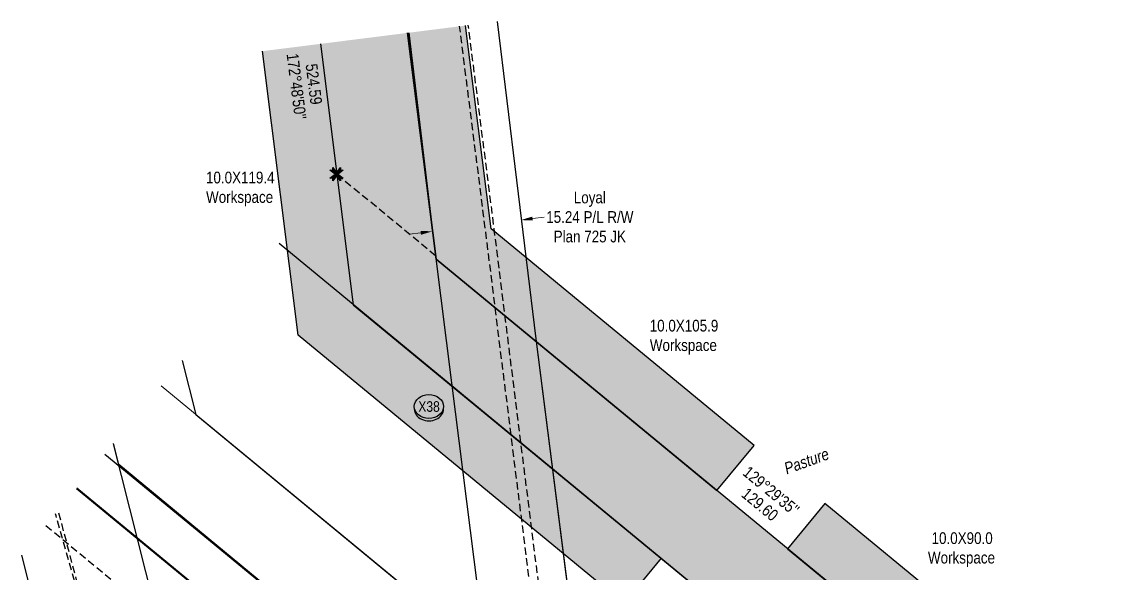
# Model space of a CAD drawing. Extents: x 675835 to 685285, y 5733153 to 5738077.
# Drawn here: x 683833 to 684755, y 5734953 to 5735425 of the extents above; entities that cross this region are included whole.
import ezdxf
from ezdxf.enums import TextEntityAlignment as Align

# ---------------------------------------------------------------- set-up
doc = ezdxf.new("R2010")
doc.units = 0
doc.header["$LTSCALE"] = 5
doc.header["$PDMODE"] = 34
doc.header["$PDSIZE"] = 0.03
doc.linetypes.add('foc-TIELINE', pattern=[1.875, 1.25, -0.625])
doc.linetypes.add('UG_PIPE', pattern=[1.875, 1.25, -0.625])
doc.layers.get('Defpoints').update_dxf_attribs({"color": 9})
for name, color, linetype in [('AS-PIPE-UG', 44, 'UG_PIPE'), ('C-RW', 13, 'Continuous'), ('F-RW', 190, 'Continuous'), ('L-BD1', 253, 'Continuous'), ('L-MON', 1, 'Continuous'), ('L-TIE', 7, 'foc-TIELINE'), ('P-CROSSINGS', 250, 'Continuous'), ('P-PROPOSED', 10, 'Continuous'), ('P-PROPOSED-H', 21, 'Continuous'), ('P-TEMP-H', 41, 'Continuous'), ('P-TEMP_WORKSPACE', 46, 'Continuous')]:
    doc.layers.add(name, color=color, linetype=linetype)
for name, color, linetype, lineweight in [('C-RW-T', 13, 'Continuous', 9), ('F-RW-T', 190, 'Continuous', 9), ('P-TEMP-T', 46, 'Continuous', 18), ('T-TEXT', 48, 'Continuous', 18)]:
    doc.layers.add(name, color=color, linetype=linetype, lineweight=lineweight)
doc.styles.add('80CG', font='ARIALN.TTF', dxfattribs={"height": 10})
doc.styles.add('80L', font='ARIALN.TTF', dxfattribs={"height": 10})
doc.styles.add('80LS', font='ARIALNI.TTF', dxfattribs={"height": 10})
doc.styles.add('Crossing', font='ARIALN.TTF', dxfattribs={"height": 10})
doc.dimstyles.new('Compass 5 000', dxfattribs={"dimscale": 5, "dimtxt": 9, "dimasz": 2, "dimexe": 0.2, "dimexo": 0.0625, "dimgap": 0.5, "dimtad": 0, "dimtih": 1, "dimtoh": 1, "dimzin": 0, "dimdsep": 46, "dimtxsty": '80CG', "dimcen": 0.1, "dimse1": 1, "dimse2": 1, "dimclrd": 256, "dimclrt": 256, "dimaunit": 1, "dimadec": 4, "dimazin": 0, "dimtfac": 0.06, "dimtofl": 0, "dimtmove": 0, "dimatfit": 1, "dimfxl": 0.2, "dimtolj": 1, "dimtzin": 0, "dimlwd": -1, "dimarcsym": 0})

# ---------------------------------------------------------------- blocks, each defined once
blk = doc.blocks.new('*D723')
at = {"layer": 'C-RW-T', "transparency": 16777216}
for p, q in [((684269.57, 5735256.3), (684279.48, 5735257.57)), ((684174.13, 5735244.12), (684164.21, 5735242.85))]:
    blk.add_line(p, q, dxfattribs=at)
for points in [[(684269.35, 5735257.96), (684269.78, 5735254.65), (684259.65, 5735255.04)], [(684173.92, 5735245.77), (684174.34, 5735242.47), (684184.05, 5735245.39)]]:
    blk.add_solid(points, dxfattribs=at)
at = {"layer": 'Defpoints', "color": 0, "transparency": 16777216}
for p in [(684259.65, 5735255.04), (684316.46, 5734810.05), (684240.86, 5734800.4)]:
    blk.add_point(p, dxfattribs=at)
at = {"layer": 'C-RW-T', "transparency": 16777216, "insert": (684318.57, 5735257.57), "char_height": 10, "attachment_point": 5, "style": '80CG'}
blk.add_mtext('\\A1;Loyal\\P15.24 P/L R/W\\PPlan 725 JK', dxfattribs=at)
blk = doc.blocks.new('TEMP')
h = blk.add_hatch(color=255)
h.dxf.hatch_style = 1
h.paths.add_polyline_path([(0, 0.25), (-0.67, 1.15), (-0.67, 0.67), (-1.15, 0.67), (-0.25, 0), (-1.15, -0.67), (-0.67, -0.67), (-0.67, -1.15), (0, -0.25), (0.67, -1.15), (0.67, -0.67), (1.15, -0.67), (0.25, 0), (1.15, 0.67), (0.67, 0.67), (0.67, 1.15)])
h.paths.add_polyline_path([(0.57, 0.85), (0.57, 0.57), (0.85, 0.57), (0.08, 0), (0.85, -0.57), (0.57, -0.57), (0.57, -0.85), (0, -0.08), (-0.57, -0.85), (-0.57, -0.57), (-0.85, -0.57), (-0.08, 0), (-0.85, 0.57), (-0.57, 0.57), (-0.57, 0.85), (0, 0.08)], flags=16)
h = blk.add_hatch(color=1)
h.dxf.hatch_style = 1
h.paths.add_polyline_path([(0, 0.08), (-0.57, 0.85), (-0.57, 0.57), (-0.85, 0.57), (-0.08, 0), (-0.85, -0.57), (-0.57, -0.57), (-0.57, -0.85), (0, -0.08), (0.57, -0.85), (0.57, -0.57), (0.85, -0.57), (0.08, 0), (0.85, 0.57), (0.57, 0.57), (0.57, 0.85)])
at = {"color": 1}
for p, q in [((-0.08, 0), (0.08, 0)), ((0, 0.08), (0, -0.08))]:
    blk.add_line(p, q, dxfattribs=at)
at = {"color": 255, "flags": 128}
blk.add_lwpolyline([(-0.25, 0), (-1.15, 0.67), (-0.67, 0.67), (-0.67, 1.15), (0, 0.25), (0.67, 1.15), (0.67, 0.67), (1.15, 0.67), (0.25, 0), (1.15, -0.67), (0.67, -0.67), (0.67, -1.15), (0, -0.25), (-0.67, -1.15), (-0.67, -0.67), (-1.15, -0.67)], close=True, dxfattribs=at)
at = {"color": 1, "flags": 128}
blk.add_lwpolyline([(-0.08, 0), (-0.85, 0.57), (-0.57, 0.57), (-0.57, 0.85), (0, 0.08), (0.57, 0.85), (0.57, 0.57), (0.85, 0.57), (0.08, 0), (0.85, -0.57), (0.57, -0.57), (0.57, -0.85), (0, -0.08), (-0.57, -0.85), (-0.57, -0.57), (-0.85, -0.57)], close=True, dxfattribs=at)
blk = doc.blocks.new('xing2')
h = blk.add_hatch(color=50)
h.dxf.hatch_style = 1
edge = h.paths.add_edge_path()
edge.add_ellipse((0, 0), major_axis=(-12.5, 0), ratio=0.816297, start_angle=0, end_angle=360)
h = blk.add_hatch(color=250)
h.dxf.hatch_style = 1
edge = h.paths.add_edge_path()
edge.add_ellipse((0, -2.05), major_axis=(-12.5, 0), ratio=0.816297, start_angle=0, end_angle=180)
edge.add_line((12.5, -2.05), (12.5, 0))
edge.add_ellipse((0, 0), major_axis=(-12.5, 0), ratio=0.816297, start_angle=0, end_angle=180, ccw=False)
edge.add_line((-12.5, 0), (-12.5, -2.05))
at = {"color": 250}
blk.add_ellipse((0, 0), major_axis=(-12.5, 0), ratio=0.816297, dxfattribs=at)
blk.add_ellipse((0, -2.05), major_axis=(-12.5, 0), ratio=0.816297, start_param=0, end_param=3.141593, dxfattribs=at)
at = {"color": 250, "style": 'Crossing'}
blk.add_attdef('CROSSING', text='', height=9, dxfattribs=at).set_placement((0.09, 0.02), align=Align.MIDDLE_CENTER)
at = {"color": 250, "style": 'Crossing', "flags": 1}
for tag, p in [('OWNER', (0.09, -12.49)), ('DESCRIPTION', (0.09, -25.77)), ('LOCATION', (0.09, -39.3)), ('DWG_REF', (0.09, -52.84))]:
    blk.add_attdef(tag, text='', height=9, dxfattribs=at).set_placement(p, align=Align.MIDDLE_CENTER)

msp = doc.modelspace()

# ---------------------------------------------------------------- hatches: boundary and pattern name
at = {"layer": 'P-PROPOSED-H'}
h = msp.add_hatch(color=256, dxfattribs=at)
h.dxf.hatch_style = 1
h.paths.add_polyline_path([(684162.828, 5735414.972), (684088.444, 5735405.593), (684116.548, 5735182.683), (684548.31, 5734826.846), (684014.276, 5734314.327), (684033.219, 5733771.445), (684108.237, 5733771.445), (684090.372, 5734283.443), (684661.025, 5734831.105), (684187.208, 5735221.602)])
at = {"layer": 'P-TEMP-H'}
h = msp.add_hatch(color=256, dxfattribs=at)
h.dxf.hatch_style = 1
h.paths.add_polyline_path([(684212.417, 5735421.225), (684162.828, 5735414.972), (684187.208, 5735221.602), (684427.171, 5735023.836), (684458.96, 5735062.406), (684234.314, 5735247.549)])
h = msp.add_hatch(color=256, dxfattribs=at)
h.dxf.hatch_style = 1
h.paths.add_polyline_path([(684088.444, 5735405.593), (684038.851, 5735399.339), (684069.442, 5735156.737), (684347.701, 5734927.409), (684379.489, 5734965.98), (684116.548, 5735182.683)])
h = msp.add_hatch(color=256, dxfattribs=at)
h.dxf.hatch_style = 1
h.paths.add_polyline_path([(684533.338, 5734639.318), (684736.172, 5734833.942), (684519.245, 5735012.723), (684487.457, 5734974.152), (684661.025, 5734831.105), (684498.733, 5734675.383)])

# ---------------------------------------------------------------- linework, layer by layer
at = {"layer": 'AS-PIPE-UG', "flags": 128}
for points in [[(684419.391, 5733991.807), (684373.212, 5734097.392), (684356.368, 5734241.342), (684341.369, 5734350.82), (684319.607, 5734527.954), (684313.225, 5734584.248), (684285.588, 5734803.896), (684264.201, 5734968.504), (684227.307, 5735263.464), (684207.326, 5735420.583)], [(684426.261, 5733994.812), (684380.53, 5734099.373), (684363.808, 5734242.286), (684348.805, 5734351.786), (684327.054, 5734528.833), (684320.671, 5734585.138), (684293.026, 5734804.848), (684271.64, 5734969.452), (684234.746, 5735264.403), (684214.766, 5735421.521)], [(683917.483, 5734792.33), (683903.81, 5734855.649), (683893.512, 5734892.237), (683862.693, 5735002.352), (683862.254, 5735004.048)], [(684078.708, 5733642.517), (684085.632, 5733648.836), (684114.961, 5733676.056), (684156.799, 5733719.383), (684173.611, 5733733.121), (684175.595, 5733744.594), (684171.746, 5733794.269), (684170.691, 5733868.786), (684167.742, 5733918.387), (684168.182, 5733960.909), (684164.807, 5734002.741), (684159.398, 5734109.386), (684148.65, 5734124.074), (684128.459, 5734164.541), (684092.231, 5734215.827), (684063.706, 5734251.47), (684034.356, 5734340.859), (684012.68, 5734421.374), (683992.189, 5734501.069), (683972.088, 5734581.274), (683953.196, 5734661.429), (683919.113, 5734788.331), (683899.866, 5734873.055), (683864.678, 5735006.116)], [(683853.984, 5734994.027), (683944.093, 5734919.677), (684056.697, 5734829.073), (684184.594, 5734721.933), (684282.201, 5734641.763), (684337.71, 5734598.461), (684493.092, 5734470.51), (684556.65, 5734418.564), (684624.553, 5734353.436), (684685.396, 5734296.192), (684723.244, 5734259.364), (684728.943, 5734209.883), (684748.29, 5734157.877)]]:
    msp.add_lwpolyline(points, dxfattribs=at)
at = {"layer": 'C-RW', "flags": 128}
for points in [[(684708.979, 5733790.867), (684415.581, 5734033.605), (684272.613, 5735153.471), (684239.573, 5735424.65)], [(683970.401, 5735135.103), (683982.081, 5735088.771), (684229.728, 5734884.494), (684347.808, 5733947.876), (684783.265, 5733880.706)], [(683833.176, 5734968.812), (683865.277, 5734841.776), (683994.784, 5734734.581), (683911.674, 5735063.937)], [(684727.597, 5733813.383), (684280.576, 5733882.243), (684159.223, 5734845.365), (683916.233, 5735046.093), (683911.717, 5735063.989)]]:
    msp.add_lwpolyline(points, dxfattribs=at)
at = {"layer": 'C-RW'}
for points in [[(684316.041, 5734813.301), (684272.613, 5735153.471), (684239.573, 5735424.65)], [(684163.889, 5735415.106), (684186.869, 5735224.475), (684200.534, 5735116.041), (684321.873, 5734153.643), (684342.127, 5733993.164), (684177.096, 5733940.058), (684102.918, 5733915.145), (683975.627, 5733870.096), (683999.875, 5733797.886), (684415.467, 5733937.44)]]:
    msp.add_lwpolyline(points, dxfattribs=at)
at = {"layer": 'F-RW', "flags": 128}
for points in [[(684053.111, 5735235.332), (684606.476, 5734778.853), (684828.123, 5734596.446), (684915.127, 5734502.453), (685116.988, 5734215.978)], [(683904.333, 5735055.041), (684605.241, 5734477.633), (684984.451, 5734123.146)], [(683880.166, 5735025.755), (684580.041, 5734449.014), (684959.784, 5734094.183)], [(684959.784, 5734094.183), (684580.041, 5734449.014), (683880.297, 5735025.913)]]:
    msp.add_lwpolyline(points, dxfattribs=at)
at = {"layer": 'F-RW-T', "flags": 128}
msp.add_lwpolyline([(684987.025, 5734124.96), (684790.352, 5734403.727), (684717.595, 5734482.088), (683952.377, 5735113.261)], dxfattribs=at)
at = {"layer": 'L-TIE'}
msp.add_line((684186.871, 5735224.473), (684102.267, 5735294.215), dxfattribs=at)
at = {"layer": 'P-PROPOSED'}
msp.add_lwpolyline([(684088.444, 5735405.593), (684116.548, 5735182.683), (684548.31, 5734826.846), (684014.276, 5734314.327), (684033.219, 5733771.445), (684108.237, 5733771.445), (684090.372, 5734283.443), (684661.025, 5734831.105), (684187.208, 5735221.602), (684162.828, 5735414.972)], dxfattribs=at)
at = {"layer": 'P-TEMP_WORKSPACE', "flags": 128}
for points in [[(684162.828, 5735414.972), (684187.208, 5735221.602), (684427.171, 5735023.836), (684458.96, 5735062.406), (684234.314, 5735247.549), (684212.417, 5735421.225)], [(684088.444, 5735405.593), (684116.548, 5735182.683), (684379.489, 5734965.98), (684347.701, 5734927.409), (684069.442, 5735156.737), (684038.851, 5735399.339)]]:
    msp.add_lwpolyline(points, dxfattribs=at)
at = {"layer": 'P-TEMP_WORKSPACE'}
msp.add_lwpolyline([(684533.338, 5734639.318), (684736.172, 5734833.942), (684519.245, 5735012.723), (684487.457, 5734974.152), (684661.025, 5734831.105), (684498.733, 5734675.383)], close=True, dxfattribs=at)

# ---------------------------------------------------------------- block references
at = {"layer": 'L-MON', "color": 6, "xscale": 4.999077600000041, "yscale": 4.999077600000041, "zscale": 4.999077600000041}
msp.add_blockref('TEMP', (684102.267, 5735294.215), dxfattribs=at)
at = {"layer": 'P-CROSSINGS', "color": 3, "xscale": 0.9998155200000008, "yscale": 0.9998155200000008, "zscale": 0.9998155200000008}
msp.add_blockref('xing2', (684181.143, 5735095.674), dxfattribs=at).add_auto_attribs({'CROSSING': 'X38'})

# ---------------------------------------------------------------- texts
at = {"layer": 'L-BD1', "style": '80L'}
for s, height, rotation, p in [("172°48'50''", 9.99637, 277.1868, (684068.017, 5735369.302)), ('524.59', 9.9964, 277.1868, (684082.894, 5735371.178)), ("129°29'35''", 9.99637, 320.5063, (684473.465, 5735023.639)), ('129.60', 9.9964, 320.5063, (684463.928, 5735012.067))]:
    msp.add_text(s, height=height, rotation=rotation, dxfattribs=at).set_placement(p, align=Align.MIDDLE)
at = {"layer": 'P-TEMP-T', "char_height": 9.99816, "attachment_point": 1, "style": '80L'}
for s, insert in [('\\pi-13.103;10.0X119.4\\P\\pi-13.018;Workspace', (684003.796, 5735296.38)), ('\\pi-13.127;10.0X105.9\\P\\pi-13.018;Workspace', (684382.857, 5735169.804)), ('\\pi-9.9181;10.0X90.0\\P\\pi-13.018;Workspace', (684620.424, 5734988.223))]:
    msp.add_mtext_dynamic_manual_height_columns(s, width=30.59795, gutter_width=50, heights=[0], dxfattribs=dict(at, insert=insert))
at = {"layer": 'T-TEXT', "style": '80LS'}
msp.add_text('Pasture', height=9.9964, rotation=20, dxfattribs=at).set_placement((684503.682, 5735049.087), align=Align.MIDDLE_CENTER)

# ---------------------------------------------------------------- dimensions: what is measured, and where the dimension line sits
at = {"layer": 'C-RW-T', "color": 3}
dim = msp.add_linear_dim(base=(684259.646, 5735255.039), p1=(684240.855, 5734800.4), p2=(684316.455, 5734810.052), angle=7.275348, text='Loyal\\P15.24 P/L R/W\\PPlan 725 JK', dimstyle='Compass 5 000', dxfattribs=at)
dim.commit()
dim.dimension.update_dxf_attribs({"geometry": '*D723', "text_midpoint": (684318.571, 5735257.571), "dimtype": 161})

doc.saveas('drawing.dxf')
